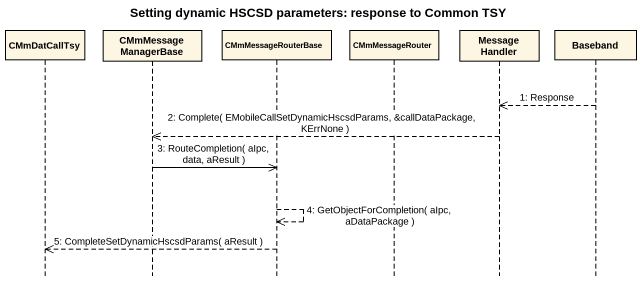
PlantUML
@startuml
title Setting dynamic HSCSD parameters: response to Common TSY
hide footbox
participant CMmDatCallTsy
participant CMmMessageManagerBase
participant CMmMessageRouterBase
participant CMmMessageRouter
participant "Message Handler" as Message_Handler
participant Baseband

Baseband -->> Message_Handler : 1: Response
Message_Handler -->> CMmMessageManagerBase : 2: Complete( EMobileCallSetDynamicHscsdParams, &callDataPackage, KErrNone )
CMmMessageManagerBase ->> CMmMessageRouterBase : 3: RouteCompletion( aIpc, data, aResult )
CMmMessageRouterBase -->> CMmMessageRouterBase : 4: GetObjectForCompletion( aIpc, aDataPackage )
CMmMessageRouterBase -->> CMmDatCallTsy : 5: CompleteSetDynamicHscsdParams( aResult )
@enduml
